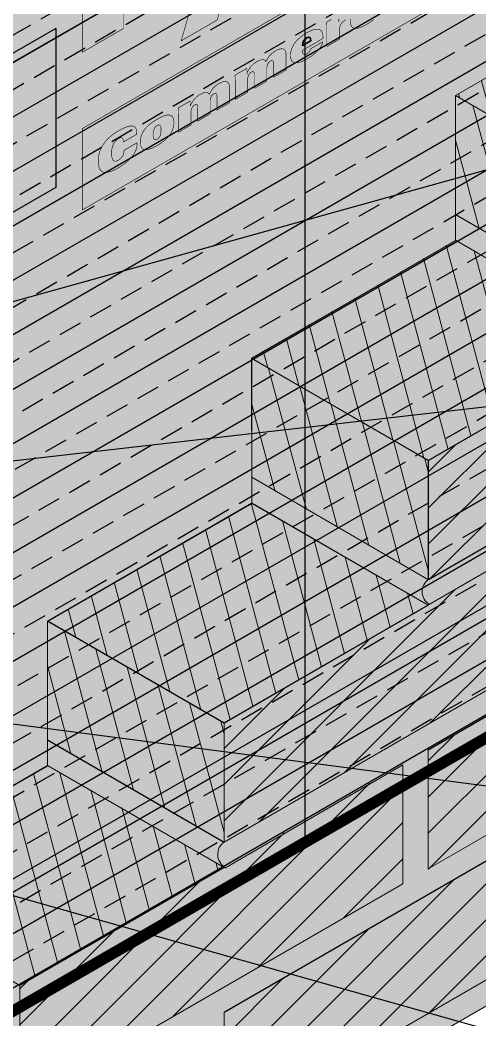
# Model space of a CAD drawing. Extents: x -71.6 to -20.6, y 313.3 to 379.3.
# Drawn here: x -50.55 to -46.89, y 353.57 to 361.53 of the extents above; entities that cross this region are included whole.
import ezdxf

# ---------------------------------------------------------------- set-up
doc = ezdxf.new("R2010")
doc.units = 0
doc.header["$LTSCALE"] = 1.5
doc.header["$MEASUREMENT"] = 0
doc.linetypes.add('DASHED', pattern=[0.75, 0.5, -0.25])
doc.layers.add('brick', color=250, linetype='CONTINUOUS', lineweight=5)
doc.layers.add('Metal Stud', color=250, linetype='CONTINUOUS', lineweight=18)
for name, color, linetype in [('DUPONTLOGO', 250, 'CONTINUOUS'), ('FASTENING', 250, 'CONTINUOUS'), ('STRUCTURE', 250, 'CONTINUOUS'), ('TEXT', 7, 'CONTINUOUS'), ('tyvek tape', 130, 'CONTINUOUS')]:
    doc.layers.add(name, color=color, linetype=linetype)
for name, color, linetype, true_color in [('EXTERIOR INSULATION', 7, 'CONTINUOUS', 0xcdd69f), ('grout', 7, 'CONTINUOUS', 0xdedede), ('Tyvek CommercialWrap', 7, 'DASHED', 0x00538e)]:
    doc.layers.add(name, color=color, linetype=linetype, true_color=true_color)
doc.styles.add('DETAILS', font='sanss___.ttf', dxfattribs={"height": 1})
doc.dimstyles.new('TYVEKDETAILS', dxfattribs={"dimscale": 6, "dimtxt": 1.5, "dimasz": 0.1, "dimexe": 0.75, "dimexo": 0.75, "dimgap": 0.75, "dimtad": 0, "dimtih": 1, "dimtoh": 1, "dimdec": 4, "dimzin": 0, "dimdsep": 46, "dimlunit": 4, "dimtxsty": 'DETAILS', "dimcen": 0.0625, "dimadec": 0, "dimazin": 0, "dimtfac": 1, "dimtdec": 4, "dimtofl": 0, "dimtmove": 0, "dimatfit": 3, "dimfxl": 1, "dimfrac": 2, "dimtolj": 1, "dimtzin": 0, "dimarcsym": 0})
pattern_1 = [(45, (-10.05216, 16.68313), (-0.1435869, 0.1435869), [])]

# ---------------------------------------------------------------- blocks, each defined once
blk = doc.blocks.new('SS-DGG 3')
at = {"layer": 'STRUCTURE', "linetype": 'Continuous'}
h = blk.add_hatch(dxfattribs=at)
h.set_pattern_fill('AR-SAND', color=256, scale=0.25, style=0)
h.set_pattern_definition([(37.5, (79.94024, -57.05706), (-0.0157483, 0.481706), [0, -0.38, 0, -0.425, 0, -0.40625]), (7.5, (79.94024, -57.05706), (0.442444, 0.7055365), [0, -0.205, 0, -0.3425, 0, -0.13125]), (327.5, (79.63274, -57.05706), (0.7785355, 0.0014148), [0, -0.125, 0, -0.45, 0, -0.5875]), (317.5, (79.63274, -57.05706), (0.7515317, 0.219419), [0, -0.0625, 0, -0.295, 0, -0.3375])])
h.paths.add_polyline_path([(-9.3615, -9.008, -0.020731), (-9.1156, -7.5412, -0.04506), (-8.7858, -6.4658, -0.06032), (-8.3164, -5.6231, -0.022567), (-7.1126, -4.1064), (-7.3832, -3.9502, 0.022567), (-8.5871, -5.4669, 0.06032), (-9.0564, -6.3096, 0.04506), (-9.3863, -7.3849, 0.020731), (-9.6322, -8.8518, -0.044799), (-9.8297, -9.76, -0.020914), (-10.0261, -10.3056, -0.055655), (-10.3551, -10.9098, -0.016125), (-10.9688, -11.7307, -0.033704), (-11.4763, -12.2846), (-12.5013, -13.2624), (-12.9923, -13.5303), (-12.7217, -13.6865), (-12.2307, -13.4186), (-11.2056, -12.4409, 0.033704), (-10.6982, -11.8869, 0.016125), (-10.0844, -11.066, 0.055655), (-9.7555, -10.4618, 0.020914), (-9.5591, -9.9162, 0.044799)])
h.paths.add_polyline_path([(0, 0), (-0.2852, 0.156), (-7.3832, -3.9502), (-7.1126, -4.1064)])
at = {"layer": 'STRUCTURE', "true_color": 0xffff42}
blk.add_hatch(color=51, dxfattribs=at).paths.add_polyline_path([(0, 0), (-7.1126, -4.1064, 0.022567), (-8.3164, -5.6231, 0.06032), (-8.7858, -6.4658, 0.04506), (-9.1156, -7.5412, 0.020731), (-9.3615, -9.008, -0.044799), (-9.5591, -9.9162, -0.020914), (-9.7555, -10.4618, -0.055655), (-10.0844, -11.066, -0.016125), (-10.6982, -11.8869, -0.033704), (-11.2056, -12.4409), (-12.2307, -13.4186), (-12.7217, -13.6865), (-12.7217, -23.6818), (0, -16.337)])
at = {"layer": 'STRUCTURE'}
blk.add_lwpolyline([(-12.7217, -23.6818), (0, -16.337)], dxfattribs=at)
blk = doc.blocks.new('brick 1')
at = {"layer": 'brick'}
blk.add_hatch(color=15, dxfattribs=at).paths.add_polyline_path([(-9.5294, -3.842), (-9.5268, -1.5744), (-7.9023, -0.6395), (-7.9023, 0.5112), (-6.2778, 1.448), (-6.2804, 2.6043), (-4.6559, 3.5392), (-4.6559, 4.6929), (-3.0288, 5.6323), (-3.0314, 6.7845), (-1.4069, 7.7224), (0, 6.9101), (0, 0), (-8.092, -4.6719)])
h = blk.add_hatch(dxfattribs=at)
h.set_pattern_fill('ANSI31', color=256, scale=1.6245, angle=60, style=0)
h.set_pattern_definition([(105, (-10.09523, 16.65819), (-0.1961433, -0.0525564), [])])
h.paths.add_polyline_path([(-1.6257, 4.8178), (-3.0326, 5.63), (-4.6571, 4.6921), (-3.2502, 3.8799)])
h = blk.add_hatch(dxfattribs=at)
h.set_pattern_fill('ANSI31', color=256, scale=1.6245, angle=60, style=0)
h.set_pattern_definition([(105, (-169.77133, -1.41522), (-0.19614331, -0.05255644), [])])
h.paths.add_polyline_path([(-3.249, 3.8806), (-4.6559, 4.6929), (-4.6559, 3.7453), (-3.249, 2.933)])
h = blk.add_hatch(dxfattribs=at)
h.set_pattern_fill('ANSI31', color=256, scale=1.6245, angle=60, style=0)
h.set_pattern_definition([(105, (-10.09606, 16.66079), (-0.1961433, -0.0525564), [])])
h.paths.add_polyline_path([(-3.251, 2.7318), (-4.6579, 3.544), (-6.2824, 2.6061), (-4.8755, 1.7939)])
h = blk.add_hatch(dxfattribs=at)
h.set_pattern_fill('ANSI31', color=256, scale=1.6245, style=0)
h.set_pattern_definition(pattern_1)
h.paths.add_polyline_path([(-1.8276, 2.603), (-1.8276, 3.5506), (-4.8735, 1.792), (-4.8735, 0.8444)])
h = blk.add_hatch(dxfattribs=at)
h.set_pattern_fill('ANSI31', color=256, scale=1.6245, angle=60, style=0)
h.set_pattern_definition([(105, (-171.39583, -3.50681), (-0.19614331, -0.05255644), [])])
h.paths.add_polyline_path([(-4.8735, 1.789), (-6.2804, 2.6013), (-6.2804, 1.6537), (-4.8735, 0.8414)])
h = blk.add_hatch(dxfattribs=at)
h.set_pattern_fill('ANSI31', color=256, scale=1.6245, angle=60, style=0)
h.set_pattern_definition([(105, (-10.09502, 16.66131), (-0.1961433, -0.0525564), [])])
h.paths.add_polyline_path([(-4.8745, 0.6407), (-6.2814, 1.4529), (-7.9059, 0.515), (-6.499, -0.2972)])
h = blk.add_hatch(dxfattribs=at)
h.set_pattern_fill('ANSI31', color=256, scale=1.6245, style=0)
h.set_pattern_definition(pattern_1)
h.paths.add_polyline_path([(-3.4521, 0.5144), (-3.4521, 1.462), (-6.498, -0.2966), (-6.498, -1.2442)])
h = blk.add_hatch(dxfattribs=at)
h.set_pattern_fill('ANSI31', color=256, scale=1.6245, style=0)
h.set_pattern_definition(pattern_1)
h.paths.add_polyline_path([(-1.8276, 0.2986), (-1.8276, 1.2462), (-4.8735, -0.5123), (-4.8735, -1.46)])
h = blk.add_hatch(dxfattribs=at)
h.set_pattern_fill('ANSI31', color=256, scale=1.6245, angle=60, style=0)
h.set_pattern_definition([(105, (-173.02033, -5.5954), (-0.19614331, -0.05255644), [])])
h.paths.add_polyline_path([(-6.498, -0.2996), (-7.9049, 0.5127), (-7.9049, -0.4349), (-6.498, -1.2472)])
h = blk.add_hatch(dxfattribs=at)
h.set_pattern_fill('ANSI31', color=256, scale=1.6245, angle=60, style=0)
h.set_pattern_definition([(105, (-10.0929, 16.66321), (-0.1961433, -0.0525564), [])])
h.paths.add_polyline_path([(-6.4943, -1.4445), (-7.9011, -0.6322), (-9.5256, -1.5702), (-8.1188, -2.3824)])
h = blk.add_hatch(dxfattribs=at)
h.set_pattern_fill('ANSI31', color=256, scale=1.6245, style=0)
h.set_pattern_definition(pattern_1)
h.paths.add_polyline_path([(-5.0766, -1.5742), (-5.0766, -0.6266), (-8.1225, -2.3851), (-8.1225, -3.3328)])
h = blk.add_hatch(dxfattribs=at)
h.set_pattern_fill('ANSI31', color=256, scale=1.6245, style=0)
h.set_pattern_definition(pattern_1)
h.paths.add_polyline_path([(-3.4521, -1.79), (-3.4521, -0.8424), (-6.498, -2.6009), (-6.498, -3.5486)])
at = {"layer": 'grout'}
for points in [[(-4.6559, 3.7453), (-4.6559, 3.5422), (-4.6533, 3.5407), (-3.2608, 2.7397, -0.469711), (-3.249, 2.933)], [(-3.4521, 0.5144), (-3.249, 0.6316), (-3.249, 1.5793), (-1.726, 2.4585), (-1.8276, 2.603), (-4.8735, 0.8444, 0.507429), (-4.8735, 0.6413), (-3.4521, 1.462)], [(-6.2778, 1.6574), (-6.2778, 1.4521), (-4.8735, 0.6413, -0.507429), (-4.8735, 0.8444), (-4.8735, 0.8444)], [(-6.498, -1.2442, 0.55279), (-6.4897, -1.4454), (-5.0766, -0.6296), (-5.0766, -1.5772), (-4.8735, -1.46), (-4.8735, -0.5123), (-1.8276, 1.2462), (-1.8276, 0.2986), (-1.6245, 0.4158), (-1.6245, 1.3635), (-1.6336, 1.5643), (-3.249, 0.6316), (-3.4521, 0.5144)]]:
    blk.add_hatch(color=256, dxfattribs=at).paths.add_polyline_path(points)
h = blk.add_hatch(color=256, dxfattribs=at)
h.paths.add_polyline_path([(-4.8735, -1.46), (-5.0766, -1.5772), (-6.5069, -2.403), (-6.498, -2.6009), (-3.4521, -0.8424), (-3.4521, -1.79), (-6.498, -3.5486), (-6.498, -3.7516), (0, 0), (0, 0.2031), (0, 1.1507), (-0.0091, 1.3485), (-1.6245, 0.4158), (-1.8276, 0.2986)])
h.paths.add_polyline_path([(-0.2031, 1.0334), (-0.2031, 0.0858), (-3.249, -1.6727), (-3.249, -0.7251)], flags=16)
h = blk.add_hatch(color=256, dxfattribs=at)
h.paths.add_polyline_path([(-7.9023, -0.4342), (-7.9023, -0.6365), (-6.498, -1.4472), (-6.4923, -1.4439, -0.536838), (-6.5003, -1.2458)])
h.paths.add_polyline_path([(-6.7011, -2.7182), (-6.7011, -3.6658), (-8.092, -4.4688, 0.507429), (-8.092, -4.6719), (-6.498, -3.7516), (-6.498, -3.5486), (-6.498, -2.6009), (-6.5069, -2.403), (-8.1225, -3.3358), (-8.1225, -3.3343), (-9.5294, -2.5198), (-9.5294, -2.7266), (-8.1225, -3.5388)])
at = {"layer": 'brick'}
blk.add_lwpolyline([(-9.5294, -3.842), (-9.5268, -1.5744), (-7.9023, -0.6395), (-7.9023, 0.5112), (-6.2778, 1.448), (-6.2804, 2.6043), (-4.6559, 3.5392), (-4.6559, 4.6929), (-3.0288, 5.6323), (-3.0314, 6.7845), (-1.4069, 7.7224), (0, 6.9101), (0, 0), (-8.092, -4.6719)], close=True, dxfattribs=at)
for points in [[(-3.0314, 5.6308), (-1.6219, 4.82), (-3.249, 3.8806), (-4.6559, 4.6929), (-3.0314, 5.6308)], [(-3.249, 3.8806), (-4.6559, 4.6929)], [(-4.6559, 4.6929), (-4.6559, 3.7475), (-3.249, 2.933)], [(-4.6559, 4.6929), (-4.6559, 3.5392)], [(-3.249, 2.933), (-4.6559, 3.7453)], [(-4.6533, 3.5407), (-3.2464, 2.7314), (-4.8709, 1.7905), (-6.2778, 2.6028), (-4.6533, 3.5407)], [(-4.8735, 1.792), (-1.8276, 3.5506)], [(-1.825, 3.5491), (-1.825, 2.6015), (-4.8709, 0.8429), (-4.8709, 1.7905), (-1.825, 3.5491)], [(-3.249, 2.7299), (-4.6559, 3.5422)], [(-4.8735, 1.792), (-6.2804, 2.6043)], [(-6.2778, 2.6028), (-6.2778, 1.6574), (-4.8709, 0.8429)], [(-4.8735, 0.8444), (-1.8276, 2.603)], [(-4.8735, 1.792), (-4.8735, 0.8444)], [(-6.2804, 1.4506), (-4.8735, 0.6413), (-6.498, -0.2996), (-7.9049, 0.5127), (-6.2804, 1.4506)], [(-3.4521, 1.462), (-3.4521, 0.5144), (-6.498, -1.2442), (-6.498, -0.2966), (-3.4521, 1.462)], [(-4.8735, 0.6413), (-6.2804, 1.4536)], [(-1.8276, 1.2492), (-1.8276, 0.3016), (-4.8735, -1.457), (-4.8735, -0.5093), (-1.8276, 1.2492)], [(-4.8735, -0.5123), (-1.8276, 1.2462)], [(-6.498, -0.2966), (-7.9049, 0.5157)], [(-7.9049, 0.5127), (-7.9049, -0.4327), (-6.498, -1.2472)], [(-6.498, -1.2442), (-3.4521, 0.5144)], [(-4.8735, -0.5123), (-3.4521, 0.3113)], [(-8.092, -4.6719), (0, 0)], [(-6.498, -0.2966), (-6.498, -1.2442)], [(-6.498, -0.2966), (-6.498, -1.2442)], [(-6.498, -1.2442), (-7.9049, -0.4319)], [(-4.8735, -0.5093), (-4.8735, -1.46)], [(-7.9049, -0.635), (-9.5268, -1.5744), (-8.1225, -2.3851), (-6.498, -1.4472), (-7.9049, -0.635)], [(-6.498, -1.4472), (-7.9049, -0.635)], [(-6.4924, -1.4505), (-5.0766, -0.63)], [(-5.0766, -0.63), (-5.0766, -1.5772)], [(-3.4521, -0.8394), (-3.4521, -1.787), (-6.498, -3.5456), (-6.498, -2.5979), (-3.4521, -0.8394)], [(-6.498, -2.6009), (-3.4521, -0.8424)], [(-6.498, -2.6009), (-3.4521, -0.8424)], [(-8.1225, -3.3358), (-5.0766, -1.5772)], [(-8.1225, -2.3851), (-8.1225, -3.3358), (-9.5278, -2.5201)], [(-6.498, -2.6009), (-6.498, -3.5486)]]:
    blk.add_lwpolyline(points, dxfattribs=at)
for points in [[(-4.8709, 0.8459, 0.544614), (-4.8652, 0.6462)], [(-6.498, -1.2442, 0.544614), (-6.4923, -1.4439)]]:
    blk.add_lwpolyline(points, format="xyb", dxfattribs=at)
blk = doc.blocks.new('CW logo')
at = {"layer": 'DUPONTLOGO', "lineweight": 35, "true_color": 0x00538e}
h = blk.add_hatch(color=154, dxfattribs=at)
h.paths.add_polyline_path([(0, 2.3551), (-0.3621, 2.1461), (-0.3621, 2.4109), (0.6981, 3.023), (0.6981, 2.7582), (0.3277, 2.5443), (0.3277, 1.443), (0, 1.2538)])
h.paths.add_polyline_path([(1.5206, 3.0816), (1.0732, 1.5101), (0.7864, 1.3445), (0.9027, 1.7466), (0.5586, 2.5262), (0.8913, 2.7183), (1.0535, 2.1515), (1.0568, 2.1534), (1.2338, 2.916)])
h.paths.add_polyline_path([(1.8645, 2.3303), (1.5515, 3.0995), (1.8826, 3.2906), (2.0448, 2.7182), (2.0481, 2.7201), (2.2218, 3.4864), (2.5118, 3.6539), (2.2004, 2.5242)])
h.paths.add_polyline_path([(2.8011, 3.2741), (2.8012, 3.2529), (2.8019, 3.2325), (2.8033, 3.2131), (2.8055, 3.1948), (2.8086, 3.1778), (2.8127, 3.1622), (2.8177, 3.1481), (2.8239, 3.1358), (2.8312, 3.1253), (2.8397, 3.1167), (2.8495, 3.1104), (2.8606, 3.1062), (2.8732, 3.1046), (2.8873, 3.1054), (2.903, 3.109), (2.9202, 3.1155), (2.9392, 3.1249), (2.9553, 3.1344), (2.9695, 3.1439), (2.9831, 3.1539), (2.996, 3.1644), (3.0082, 3.1755), (3.0197, 3.1871), (3.0304, 3.1991), (3.0404, 3.2117), (3.0497, 3.2247), (3.0581, 3.2382), (3.0658, 3.2522), (3.0728, 3.2665), (3.0789, 3.2813), (3.0842, 3.2965), (3.0887, 3.312), (3.0923, 3.328), (3.0951, 3.3443), (3.097, 3.3522), (3.1027, 3.3555), (3.1133, 3.3616), (3.1279, 3.37), (3.1459, 3.3804), (3.1668, 3.3925), (3.1896, 3.4057), (3.2139, 3.4197), (3.2389, 3.4341), (3.2639, 3.4485), (3.2883, 3.4626), (3.3114, 3.4759), (3.3324, 3.4881), (3.3508, 3.4987), (3.3659, 3.5074), (3.3769, 3.5138), (3.3832, 3.5174), (3.3839, 3.5107), (3.3812, 3.4883), (3.3775, 3.466), (3.3727, 3.4438), (3.3669, 3.4217), (3.3602, 3.3998), (3.3527, 3.378), (3.3443, 3.3565), (3.3351, 3.3353), (3.3253, 3.3144), (3.3148, 3.2937), (3.3037, 3.2735), (3.292, 3.2537), (3.2798, 3.2342), (3.2672, 3.2153), (3.2542, 3.1968), (3.2409, 3.1789), (3.2274, 3.1616), (3.2146, 3.1454), (3.2015, 3.1296), (3.1879, 3.1142), (3.174, 3.0992), (3.1598, 3.0846), (3.1453, 3.0704), (3.1305, 3.0567), (3.1154, 3.0433), (3.1001, 3.0303), (3.0845, 3.0177), (3.0687, 3.0055), (3.0527, 2.9937), (3.0365, 2.9823), (3.0201, 2.9712), (3.0036, 2.9605), (2.9869, 2.9502), (2.9702, 2.9403), (2.9189, 2.912), (2.867, 2.8866), (2.819, 2.8669), (2.7747, 2.8529), (2.7342, 2.8444), (2.6973, 2.8417), (2.6639, 2.8446), (2.634, 2.8532), (2.6075, 2.8674), (2.5843, 2.8874), (2.5643, 2.9131), (2.5475, 2.9444), (2.5338, 2.9816), (2.523, 3.0244), (2.5152, 3.073), (2.5102, 3.1274), (2.5079, 3.1875), (2.5087, 3.2437), (2.5131, 3.2956), (2.5213, 3.3468), (2.5329, 3.3974), (2.5479, 3.447), (2.5661, 3.4956), (2.5872, 3.5431), (2.6111, 3.5892), (2.6378, 3.6338), (2.6669, 3.6769), (2.6983, 3.7182), (2.7319, 3.7576), (2.7675, 3.7949), (2.8049, 3.8301), (2.844, 3.863), (2.8846, 3.8934), (2.9265, 3.9212), (2.9757, 3.9497), (3.0296, 3.9767), (3.0792, 3.9968), (3.1245, 4.0102), (3.1656, 4.0171), (3.2028, 4.0177), (3.2362, 4.0122), (3.2659, 4.0008), (3.292, 3.9836), (3.3147, 3.9608), (3.3342, 3.9327), (3.3505, 3.8994), (3.3639, 3.861), (3.3744, 3.8179), (3.3822, 3.7701), (3.3875, 3.7179), (3.3904, 3.6614), (3.3907, 3.6145), (3.3825, 3.6098), (3.3641, 3.5992), (3.3368, 3.5834), (3.3021, 3.5633), (3.2612, 3.5398), (3.2157, 3.5135), (3.1668, 3.4853), (3.1161, 3.4559), (3.0647, 3.4263), (3.0143, 3.3972), (2.966, 3.3693), (2.9214, 3.3436), (2.8818, 3.3207), (2.8486, 3.3015), (2.8232, 3.2868), (2.8069, 3.2774)])
h.paths.add_polyline_path([(3.4854, 3.2661), (3.4854, 4.6323), (3.7967, 4.812), (3.7967, 3.4459)])
h.paths.add_polyline_path([(3.7967, 3.9757), (4.0803, 4.5594), (4.4195, 4.7553), (4.1409, 4.1952), (4.4604, 3.8291), (4.0917, 3.6161)])
h.paths.add_polyline_path([(3.0072, 3.5861), (3.031, 3.5998), (3.0523, 3.6121), (3.0702, 3.6225), (3.0841, 3.6305), (3.0961, 3.6374), (3.096, 3.6468), (3.0955, 3.6559), (3.0948, 3.6649), (3.0937, 3.6736), (3.0924, 3.6821), (3.0908, 3.6904), (3.0889, 3.6984), (3.0868, 3.7061), (3.0843, 3.7135), (3.0816, 3.7207), (3.0786, 3.7275), (3.0753, 3.734), (3.0718, 3.7402), (3.0679, 3.746), (3.0639, 3.7514), (3.0595, 3.7564), (3.0549, 3.761), (3.0501, 3.7651), (3.0449, 3.7686), (3.0396, 3.7716), (3.0339, 3.7741), (3.028, 3.7759), (3.0218, 3.7772), (3.0154, 3.7778), (3.0087, 3.7779), (3.0018, 3.7772), (2.9946, 3.7759), (2.9871, 3.7739), (2.9794, 3.7711), (2.9714, 3.7677), (2.9631, 3.7635), (2.9546, 3.7585), (2.9405, 3.7493), (2.9224, 3.736), (2.9059, 3.7218), (2.8911, 3.707), (2.8779, 3.6914), (2.8661, 3.6752), (2.8557, 3.6584), (2.8466, 3.6411), (2.8386, 3.6232), (2.8318, 3.6048), (2.826, 3.586), (2.8211, 3.5668), (2.817, 3.5472), (2.8137, 3.5272), (2.811, 3.5069), (2.8089, 3.4864), (2.8079, 3.471), (2.8125, 3.4737), (2.8227, 3.4796), (2.8377, 3.4882), (2.8565, 3.4991), (2.8785, 3.5118), (2.9029, 3.5258), (2.9287, 3.5408), (2.9552, 3.5561), (2.9817, 3.5713)], flags=16)
at = {"layer": 'DUPONTLOGO', "color": 154, "lineweight": 35, "true_color": 0x00538e, "const_width": 0.00471}
for points in [[(4.4855, 2.5897), (4.4855, 3.2366), (0, 0.647), (0, 0), (4.4855, 2.5897)], [(0, 2.3551), (-0.3621, 2.1461), (-0.3621, 2.4109), (0.6981, 3.023), (0.6981, 2.7582), (0.3277, 2.5443), (0.3277, 1.443), (0, 1.2538), (0, 2.3551)], [(1.5206, 3.0816), (1.0732, 1.5101), (0.7864, 1.3445), (0.9027, 1.7466), (0.5586, 2.5262), (0.8913, 2.7183), (1.0535, 2.1515), (1.0568, 2.1534), (1.2338, 2.916), (1.5206, 3.0816)], [(2.3188, 1.5144), (2.3135, 1.5101), (2.3082, 1.5059), (2.3027, 1.5017), (2.2971, 1.4976), (2.2914, 1.4936), (2.2856, 1.4896), (2.2796, 1.4857), (2.2736, 1.4819), (2.2675, 1.4781), (2.2613, 1.4744), (2.2511, 1.4686), (2.2391, 1.4625), (2.2276, 1.4571), (2.2165, 1.4526), (2.2058, 1.4491), (2.1957, 1.4465), (2.1861, 1.4449), (2.1771, 1.4444), (2.1688, 1.4449), (2.1612, 1.4467), (2.1544, 1.4496), (2.1483, 1.4537), (2.1431, 1.4592), (2.1388, 1.466), (2.1354, 1.4741), (2.133, 1.4837), (2.1316, 1.4948), (2.1314, 1.5072), (2.1321, 1.5196)], [(2.0397, 1.5165), (2.0399, 1.5126), (2.04, 1.509), (2.0402, 1.5058), (2.0403, 1.5031), (2.0404, 1.501), (2.0405, 1.4996), (2.0405, 1.499), (2.0405, 1.499), (2.0406, 1.499), (2.0406, 1.4991), (2.0406, 1.4991), (2.0407, 1.4991), (2.0407, 1.4991), (2.0408, 1.4992), (2.0408, 1.4992), (2.0409, 1.4992), (2.0409, 1.4993), (2.041, 1.4993), (2.0411, 1.4993), (2.0411, 1.4994), (2.0411, 1.4994), (2.0412, 1.4994), (2.0412, 1.4994), (2.0412, 1.4994), (2.0425, 1.5045), (2.045, 1.5133)], [(2.0965, 1.5131), (2.0897, 1.5087), (2.0835, 1.5043), (2.0778, 1.4998), (2.0726, 1.4951), (2.0679, 1.4904), (2.0638, 1.4855), (2.06, 1.4805), (2.0568, 1.4754), (2.0539, 1.4702), (2.0515, 1.4649), (2.0494, 1.4595), (2.0477, 1.454), (2.0464, 1.4483), (2.0454, 1.4425), (2.0447, 1.4366), (2.0443, 1.4306), (2.0442, 1.425), (2.0442, 1.4242), (2.0442, 1.4222), (2.0442, 1.4193), (2.0442, 1.4154), (2.0442, 1.4108), (2.0442, 1.4056), (2.0442, 1.4001), (2.0442, 1.3943), (2.0442, 1.3884), (2.0442, 1.3825), (2.0442, 1.3769), (2.0442, 1.3717), (2.0442, 1.367), (2.0442, 1.363), (2.0442, 1.3598), (2.0442, 1.3576), (2.0442, 1.3566), (2.0437, 1.3563), (2.0415, 1.355), (2.0377, 1.3528), (2.0326, 1.3499), (2.0263, 1.3462), (2.0192, 1.3421), (2.0114, 1.3376), (2.0031, 1.3328), (1.9946, 1.3279), (1.9862, 1.3231), (1.978, 1.3183), (1.9702, 1.3138), (1.9631, 1.3097), (1.957, 1.3062), (1.9519, 1.3033), (1.9483, 1.3012), (1.9462, 1.3), (1.9458, 1.2999), (1.9458, 1.3019), (1.9458, 1.3059), (1.9458, 1.3117), (1.9458, 1.3189), (1.9458, 1.3274), (1.9458, 1.3368), (1.9458, 1.3468), (1.9458, 1.3573), (1.9458, 1.3678), (1.9458, 1.3781), (1.9458, 1.3879), (1.9458, 1.397), (1.9458, 1.4051), (1.9458, 1.4118), (1.9458, 1.417), (1.9458, 1.4203), (1.9458, 1.4215), (1.9458, 1.4265), (1.9458, 1.4315), (1.9458, 1.4364), (1.9458, 1.4413), (1.9458, 1.446), (1.9457, 1.4505), (1.9457, 1.455), (1.9456, 1.4594), (1.9455, 1.4636), (1.9454, 1.4676), (1.9453, 1.4716), (1.9451, 1.4753), (1.945, 1.4789), (1.9448, 1.4824), (1.9445, 1.4856), (1.9442, 1.4887), (1.9439, 1.4916), (1.9442, 1.4929), (1.9462, 1.494), (1.9497, 1.496), (1.9545, 1.4988), (1.9604, 1.5022), (1.9672, 1.5061), (1.9746, 1.5104), (1.9825, 1.515)]]:
    blk.add_lwpolyline(points, dxfattribs=at)
for points in [[(1.7527, 1.2697), (1.7528, 1.2642), (1.7532, 1.2592), (1.7537, 1.2547), (1.7545, 1.2507), (1.7556, 1.2472), (1.7568, 1.2441), (1.7583, 1.2415), (1.76, 1.2394), (1.762, 1.2377), (1.7641, 1.2366), (1.7665, 1.2358), (1.7692, 1.2355), (1.772, 1.2357), (1.7751, 1.2363), (1.7784, 1.2374), (1.7819, 1.2389), (1.7857, 1.2408), (1.789, 1.2428), (1.7921, 1.2448), (1.7949, 1.2469), (1.7975, 1.249), (1.7999, 1.2512), (1.8021, 1.2534), (1.8041, 1.2557), (1.806, 1.258), (1.8077, 1.2603), (1.8092, 1.2627), (1.8105, 1.2651), (1.8117, 1.2675), (1.8128, 1.2699), (1.8137, 1.2724), (1.8145, 1.2749), (1.8152, 1.2773), (1.8158, 1.2798), (1.8163, 1.281), (1.8182, 1.2822), (1.8217, 1.2842), (1.8266, 1.287), (1.8327, 1.2905), (1.8396, 1.2945), (1.8473, 1.2989), (1.8554, 1.3036), (1.8637, 1.3084), (1.8721, 1.3133), (1.8802, 1.318), (1.8879, 1.3224), (1.895, 1.3265), (1.9011, 1.33), (1.9062, 1.3329), (1.9098, 1.3351), (1.9119, 1.3363), (1.9122, 1.3345), (1.9111, 1.3283), (1.9094, 1.3217), (1.9069, 1.3149), (1.9038, 1.3078), (1.8999, 1.3004), (1.8952, 1.2928), (1.8898, 1.285), (1.8835, 1.2771), (1.8764, 1.2689), (1.8685, 1.2606), (1.8596, 1.2522), (1.8499, 1.2437), (1.8392, 1.2351), (1.8275, 1.2265), (1.8149, 1.2178), (1.8012, 1.2091), (1.7867, 1.2004), (1.7733, 1.1931), (1.7605, 1.1867), (1.7482, 1.1812), (1.7366, 1.1768), (1.7256, 1.1734), (1.7153, 1.1711), (1.7057, 1.1699), (1.6969, 1.1699), (1.6888, 1.171), (1.6816, 1.1734), (1.6752, 1.177), (1.6697, 1.1819), (1.6651, 1.1881), (1.6614, 1.1957), (1.6587, 1.2047), (1.657, 1.2151), (1.6564, 1.227), (1.6568, 1.2399), (1.6583, 1.2527), (1.6608, 1.2651), (1.6644, 1.2773), (1.6688, 1.2892), (1.6742, 1.3007), (1.6804, 1.312), (1.6875, 1.3229), (1.6953, 1.3335), (1.7039, 1.3437), (1.7132, 1.3537), (1.7231, 1.3633), (1.7337, 1.3725), (1.7448, 1.3814), (1.7565, 1.3899), (1.7686, 1.3981), (1.7812, 1.4059), (1.793, 1.4126), (1.8041, 1.4184), (1.8152, 1.4237), (1.826, 1.4282), (1.8366, 1.432), (1.8468, 1.4348), (1.8566, 1.4367), (1.866, 1.4375), (1.8747, 1.4371), (1.8828, 1.4355), (1.8901, 1.4326), (1.8966, 1.4282), (1.9023, 1.4224), (1.907, 1.4149), (1.9106, 1.4057), (1.9132, 1.3947), (1.9145, 1.3818), (1.9147, 1.3738), (1.9147, 1.3736), (1.9147, 1.3733), (1.9147, 1.3727), (1.9147, 1.3721), (1.9147, 1.3713), (1.9147, 1.3705), (1.9147, 1.3696), (1.9147, 1.3687), (1.9147, 1.3678), (1.9147, 1.3669), (1.9147, 1.366), (1.9147, 1.3652), (1.9147, 1.3645), (1.9147, 1.364), (1.9147, 1.3636), (1.9147, 1.3633), (1.9146, 1.3632), (1.9123, 1.3619), (1.9073, 1.359), (1.8998, 1.3546), (1.8902, 1.3491), (1.879, 1.3427), (1.8665, 1.3354), (1.8531, 1.3277), (1.8392, 1.3196), (1.8251, 1.3115), (1.8112, 1.3035), (1.798, 1.2958), (1.7857, 1.2888), (1.7748, 1.2825), (1.7657, 1.2772), (1.7587, 1.2732), (1.7543, 1.2706)], [(1.2169, 0.9982), (1.2169, 1.0035), (1.2169, 1.0087), (1.2169, 1.0137), (1.2168, 1.0187), (1.2167, 1.0235), (1.2166, 1.0282), (1.2165, 1.0328), (1.2164, 1.0373), (1.2163, 1.0416), (1.2161, 1.0457), (1.216, 1.0497), (1.2159, 1.0535), (1.2157, 1.0572), (1.2155, 1.0607), (1.2154, 1.064), (1.2152, 1.0671), (1.215, 1.0699), (1.215, 1.0718), (1.2164, 1.0726), (1.2194, 1.0743), (1.2236, 1.0768), (1.229, 1.0799), (1.2354, 1.0836), (1.2424, 1.0876), (1.2499, 1.092), (1.2578, 1.0965), (1.2657, 1.1011), (1.2736, 1.1056), (1.2811, 1.11), (1.2881, 1.1141), (1.2945, 1.1177), (1.2999, 1.1208), (1.3041, 1.1233), (1.3071, 1.125), (1.3085, 1.1258), (1.3086, 1.1257), (1.3086, 1.1249), (1.3087, 1.1235), (1.3088, 1.1217), (1.3088, 1.1193), (1.3089, 1.1167), (1.309, 1.1137), (1.3091, 1.1106), (1.3093, 1.1074), (1.3094, 1.1042), (1.3095, 1.1011), (1.3096, 1.0981), (1.3097, 1.0953), (1.3098, 1.0929), (1.3099, 1.0908), (1.3099, 1.0893), (1.3099, 1.0883), (1.31, 1.0879), (1.31, 1.0879), (1.31, 1.0879), (1.31, 1.088), (1.31, 1.088), (1.3101, 1.088), (1.3101, 1.088), (1.3102, 1.0881), (1.3102, 1.0881), (1.3103, 1.0881), (1.3104, 1.0882), (1.3104, 1.0882), (1.3105, 1.0882), (1.3105, 1.0883), (1.3106, 1.0883), (1.3106, 1.0883), (1.3106, 1.0883), (1.3106, 1.0883), (1.3115, 1.0903), (1.3141, 1.0962), (1.317, 1.102), (1.3201, 1.1078), (1.3233, 1.1136), (1.3268, 1.1193), (1.3305, 1.1249), (1.3344, 1.1304), (1.3385, 1.1358), (1.3429, 1.1411), (1.3474, 1.1462), (1.3522, 1.1513), (1.3573, 1.1561), (1.3626, 1.1608), (1.3681, 1.1654), (1.3739, 1.1697), (1.3799, 1.1738), (1.3861, 1.1778), (1.3918, 1.181), (1.3972, 1.1838), (1.4025, 1.1863), (1.4078, 1.1885), (1.413, 1.1903), (1.4181, 1.1919), (1.4231, 1.1931), (1.4279, 1.1939), (1.4326, 1.1943), (1.437, 1.1944), (1.4412, 1.194), (1.4451, 1.1932), (1.4487, 1.192), (1.4521, 1.1903), (1.455, 1.1881), (1.4576, 1.1854), (1.4598, 1.1823), (1.4616, 1.1786), (1.4641, 1.1845), (1.4668, 1.1902), (1.4697, 1.1959), (1.4728, 1.2014), (1.4761, 1.2069), (1.4796, 1.2122), (1.4833, 1.2174), (1.4872, 1.2225), (1.4914, 1.2275), (1.4958, 1.2324), (1.5005, 1.2372), (1.5054, 1.2419), (1.5107, 1.2464), (1.5162, 1.2508), (1.522, 1.2551), (1.528, 1.2593), (1.5344, 1.2633), (1.541, 1.2672), (1.5474, 1.2706), (1.5539, 1.2736), (1.5604, 1.2762), (1.5669, 1.2784), (1.5732, 1.28), (1.5794, 1.2812), (1.5855, 1.2817), (1.5912, 1.2815), (1.5966, 1.2807), (1.6016, 1.2791), (1.6062, 1.2767), (1.6103, 1.2735), (1.6138, 1.2694), (1.6167, 1.2643), (1.6189, 1.2582), (1.6204, 1.2511), (1.6211, 1.2428), (1.6212, 1.2393), (1.6212, 1.2367), (1.6212, 1.232), (1.6212, 1.2256), (1.6212, 1.2178), (1.6212, 1.2089), (1.6212, 1.1991), (1.6212, 1.1886), (1.6212, 1.1779), (1.6212, 1.1671), (1.6212, 1.1565), (1.6212, 1.1464), (1.6212, 1.1372), (1.6212, 1.129), (1.6212, 1.1221), (1.6212, 1.1168), (1.6212, 1.1135), (1.6212, 1.1123), (1.6203, 1.1118), (1.6177, 1.1103), (1.6136, 1.1079), (1.6083, 1.1049), (1.602, 1.1012), (1.5949, 1.0971), (1.5871, 1.0926), (1.5789, 1.0879), (1.5706, 1.0831), (1.5623, 1.0783), (1.5543, 1.0737), (1.5467, 1.0693), (1.5398, 1.0653), (1.5338, 1.0619), (1.5289, 1.059), (1.5253, 1.057), (1.5233, 1.0558), (1.5228, 1.0557), (1.5228, 1.0573), (1.5228, 1.0607), (1.5228, 1.0657), (1.5228, 1.0719), (1.5228, 1.0792), (1.5228, 1.0873), (1.5228, 1.096), (1.5228, 1.1051), (1.5228, 1.1143), (1.5228, 1.1233), (1.5228, 1.1321), (1.5228, 1.1402), (1.5228, 1.1475), (1.5228, 1.1537), (1.5228, 1.1587), (1.5228, 1.1621), (1.5228, 1.1637), (1.5228, 1.1659), (1.5226, 1.1688), (1.5223, 1.1716), (1.5219, 1.1742), (1.5213, 1.1766), (1.5205, 1.1789), (1.5196, 1.1809), (1.5185, 1.1827), (1.5172, 1.1842), (1.5157, 1.1854), (1.5141, 1.1864), (1.5123, 1.187), (1.5102, 1.1873), (1.508, 1.1873), (1.5056, 1.1869), (1.5029, 1.1861), (1.5001, 1.1849), (1.497, 1.1833), (1.4942, 1.1816), (1.4916, 1.1798), (1.489, 1.1777), (1.4866, 1.1756), (1.4842, 1.1732), (1.482, 1.1707), (1.4799, 1.168), (1.478, 1.1652), (1.4762, 1.1621), (1.4746, 1.1589), (1.4731, 1.1554), (1.4718, 1.1518), (1.4707, 1.1479), (1.4698, 1.1439), (1.4691, 1.1396), (1.4686, 1.1352), (1.4683, 1.1305), (1.4682, 1.1271), (1.4682, 1.1255), (1.4682, 1.1223), (1.4682, 1.1176), (1.4682, 1.1116), (1.4682, 1.1047), (1.4682, 1.0969), (1.4682, 1.0886), (1.4682, 1.08), (1.4682, 1.0712), (1.4682, 1.0626), (1.4682, 1.0543), (1.4682, 1.0466), (1.4682, 1.0396), (1.4682, 1.0337), (1.4682, 1.029), (1.4682, 1.0257), (1.4682, 1.0241), (1.4678, 1.0238), (1.4658, 1.0226), (1.4622, 1.0205), (1.4573, 1.0177), (1.4513, 1.0142), (1.4444, 1.0102), (1.4368, 1.0059), (1.4287, 1.0012), (1.4204, 0.9964), (1.4121, 0.9916), (1.404, 0.9869), (1.3962, 0.9824), (1.389, 0.9783), (1.3827, 0.9746), (1.3774, 0.9716), (1.3734, 0.9692), (1.3708, 0.9677), (1.3699, 0.9672), (1.3699, 0.9682), (1.3699, 0.9712), (1.3699, 0.9757), (1.3699, 0.9817), (1.3699, 0.9888), (1.3699, 0.9969), (1.3699, 1.0057), (1.3699, 1.0148), (1.3699, 1.0242), (1.3699, 1.0336), (1.3699, 1.0427), (1.3699, 1.0512), (1.3699, 1.059), (1.3699, 1.0658), (1.3699, 1.0713), (1.3699, 1.0753), (1.3699, 1.0776), (1.3699, 1.0792), (1.3697, 1.0822), (1.3694, 1.085), (1.3689, 1.0876), (1.3683, 1.0899), (1.3675, 1.092), (1.3665, 1.0939), (1.3653, 1.0954), (1.364, 1.0968), (1.3626, 1.0978), (1.361, 1.0986), (1.3592, 1.0991), (1.3573, 1.0993), (1.3553, 1.0992), (1.3531, 1.0988), (1.3507, 1.0982), (1.3483, 1.0972), (1.3456, 1.0959), (1.3429, 1.0943), (1.3403, 1.0924), (1.3377, 1.0904), (1.3352, 1.0881), (1.3328, 1.0856), (1.3305, 1.0828), (1.3283, 1.0799), (1.3262, 1.0768), (1.3243, 1.0734), (1.3225, 1.0699), (1.3209, 1.0662), (1.3195, 1.0622), (1.3183, 1.0581), (1.3172, 1.0538), (1.3164, 1.0494), (1.3158, 1.0447), (1.3154, 1.0399), (1.3153, 1.0349), (1.3153, 1.034), (1.3153, 1.0314), (1.3153, 1.0273), (1.3153, 1.022), (1.3153, 1.0156), (1.3153, 1.0084), (1.3153, 1.0005), (1.3153, 0.9923), (1.3153, 0.9839), (1.3153, 0.9755), (1.3153, 0.9674), (1.3153, 0.9598), (1.3153, 0.9528), (1.3153, 0.9467), (1.3153, 0.9418), (1.3153, 0.9381), (1.3153, 0.9361), (1.3152, 0.9356), (1.3137, 0.9347), (1.3106, 0.933), (1.3061, 0.9304), (1.3005, 0.9271), (1.2938, 0.9233), (1.2864, 0.919), (1.2785, 0.9145), (1.2703, 0.9097), (1.2619, 0.9049), (1.2537, 0.9002), (1.2458, 0.8956), (1.2384, 0.8913), (1.2318, 0.8875), (1.2261, 0.8842), (1.2216, 0.8817), (1.2185, 0.8799), (1.217, 0.879), (1.2169, 0.8794), (1.2169, 0.8819), (1.2169, 0.8863), (1.2169, 0.8922), (1.2169, 0.8995), (1.2169, 0.9079), (1.2169, 0.9171), (1.2169, 0.9268), (1.2169, 0.9369), (1.2169, 0.947), (1.2169, 0.9569), (1.2169, 0.9663), (1.2169, 0.975), (1.2169, 0.9827), (1.2169, 0.9891), (1.2169, 0.994), (1.2169, 0.9971)], [(0.7658, 0.7378), (0.7658, 0.743), (0.7658, 0.7482), (0.7657, 0.7533), (0.7657, 0.7582), (0.7656, 0.7631), (0.7655, 0.7678), (0.7654, 0.7724), (0.7653, 0.7768), (0.7651, 0.7811), (0.765, 0.7853), (0.7649, 0.7893), (0.7647, 0.7931), (0.7645, 0.7967), (0.7644, 0.8002), (0.7642, 0.8035), (0.764, 0.8066), (0.7639, 0.8095), (0.7638, 0.8114), (0.7653, 0.8122), (0.7682, 0.8139), (0.7725, 0.8164), (0.7779, 0.8195), (0.7842, 0.8231), (0.7912, 0.8272), (0.7988, 0.8315), (0.8066, 0.8361), (0.8146, 0.8407), (0.8224, 0.8452), (0.83, 0.8495), (0.837, 0.8536), (0.8433, 0.8572), (0.8487, 0.8604), (0.853, 0.8628), (0.8559, 0.8645), (0.8573, 0.8654), (0.8575, 0.8653), (0.8575, 0.8645), (0.8575, 0.8631), (0.8576, 0.8612), (0.8577, 0.8589), (0.8578, 0.8562), (0.8579, 0.8533), (0.858, 0.8502), (0.8581, 0.847), (0.8582, 0.8438), (0.8583, 0.8406), (0.8584, 0.8376), (0.8585, 0.8349), (0.8586, 0.8324), (0.8587, 0.8304), (0.8587, 0.8288), (0.8588, 0.8278), (0.8588, 0.8275), (0.8588, 0.8275), (0.8588, 0.8275), (0.8588, 0.8275), (0.8589, 0.8275), (0.8589, 0.8275), (0.859, 0.8276), (0.859, 0.8276), (0.8591, 0.8276), (0.8591, 0.8277), (0.8592, 0.8277), (0.8592, 0.8277), (0.8593, 0.8278), (0.8593, 0.8278), (0.8594, 0.8278), (0.8594, 0.8278), (0.8594, 0.8278), (0.8594, 0.8279), (0.8603, 0.8298), (0.863, 0.8357), (0.8658, 0.8416), (0.8689, 0.8474), (0.8722, 0.8531), (0.8756, 0.8588), (0.8793, 0.8644), (0.8832, 0.8699), (0.8874, 0.8753), (0.8917, 0.8806), (0.8963, 0.8858), (0.9011, 0.8908), (0.9061, 0.8957), (0.9114, 0.9004), (0.9169, 0.9049), (0.9227, 0.9092), (0.9287, 0.9134), (0.9349, 0.9173), (0.9407, 0.9206), (0.946, 0.9233), (0.9513, 0.9258), (0.9566, 0.928), (0.9619, 0.9299), (0.967, 0.9314), (0.9719, 0.9326), (0.9768, 0.9334), (0.9814, 0.9339), (0.9858, 0.9339), (0.99, 0.9335), (0.994, 0.9328), (0.9976, 0.9315), (1.0009, 0.9298), (1.0039, 0.9276), (1.0065, 0.925), (1.0086, 0.9218), (1.0104, 0.9181), (1.0129, 0.924), (1.0156, 0.9298), (1.0185, 0.9354), (1.0216, 0.941), (1.0249, 0.9464), (1.0284, 0.9518), (1.0321, 0.957), (1.0361, 0.9621), (1.0403, 0.9671), (1.0447, 0.972), (1.0494, 0.9768), (1.0543, 0.9814), (1.0595, 0.9859), (1.065, 0.9904), (1.0708, 0.9947), (1.0769, 0.9988), (1.0833, 1.0029), (1.0899, 1.0067), (1.0963, 1.0101), (1.1028, 1.0131), (1.1093, 1.0158), (1.1157, 1.0179), (1.1221, 1.0196), (1.1283, 1.0207), (1.1344, 1.0212), (1.1401, 1.0211), (1.1455, 1.0203), (1.1505, 1.0187), (1.1551, 1.0163), (1.1592, 1.013), (1.1627, 1.0089), (1.1656, 1.0038), (1.1678, 0.9978), (1.1693, 0.9906), (1.17, 0.9824), (1.1701, 0.9789), (1.1701, 0.9762), (1.1701, 0.9716), (1.1701, 0.9652), (1.1701, 0.9574), (1.1701, 0.9485), (1.1701, 0.9387), (1.1701, 0.9282), (1.1701, 0.9175), (1.1701, 0.9067), (1.1701, 0.8961), (1.1701, 0.886), (1.1701, 0.8768), (1.1701, 0.8685), (1.1701, 0.8617), (1.1701, 0.8564), (1.1701, 0.8531), (1.1701, 0.8519), (1.1692, 0.8514), (1.1666, 0.8499), (1.1625, 0.8475), (1.1572, 0.8445), (1.1509, 0.8408), (1.1437, 0.8367), (1.136, 0.8322), (1.1278, 0.8275), (1.1195, 0.8227), (1.1112, 0.8179), (1.1031, 0.8132), (1.0955, 0.8088), (1.0886, 0.8048), (1.0826, 0.8014), (1.0777, 0.7985), (1.0741, 0.7965), (1.0721, 0.7953), (1.0716, 0.7951), (1.0716, 0.7968), (1.0716, 0.8002), (1.0716, 0.8051), (1.0716, 0.8114), (1.0716, 0.8187), (1.0716, 0.8268), (1.0716, 0.8355), (1.0716, 0.8446), (1.0716, 0.8538), (1.0716, 0.8628), (1.0716, 0.8716), (1.0716, 0.8797), (1.0716, 0.887), (1.0716, 0.8932), (1.0716, 0.8982), (1.0716, 0.9016), (1.0716, 0.9032), (1.0716, 0.9053), (1.0714, 0.9083), (1.0711, 0.9111), (1.0707, 0.9137), (1.0701, 0.9161), (1.0693, 0.9184), (1.0684, 0.9204), (1.0673, 0.9222), (1.066, 0.9237), (1.0646, 0.9249), (1.063, 0.9259), (1.0611, 0.9265), (1.0591, 0.9269), (1.0569, 0.9268), (1.0545, 0.9264), (1.0518, 0.9256), (1.049, 0.9244), (1.0459, 0.9228), (1.0432, 0.9211), (1.0405, 0.9193), (1.0379, 0.9173), (1.0355, 0.9151), (1.0331, 0.9128), (1.0309, 0.9103), (1.0288, 0.9076), (1.0269, 0.9047), (1.0251, 0.9017), (1.0234, 0.8984), (1.022, 0.895), (1.0207, 0.8913), (1.0196, 0.8875), (1.0187, 0.8834), (1.0179, 0.8792), (1.0175, 0.8747), (1.0172, 0.87), (1.0171, 0.8666), (1.0171, 0.8651), (1.0171, 0.8618), (1.0171, 0.8571), (1.0171, 0.8512), (1.0171, 0.8442), (1.0171, 0.8365), (1.0171, 0.8282), (1.0171, 0.8195), (1.0171, 0.8108), (1.0171, 0.8021), (1.0171, 0.7938), (1.0171, 0.7861), (1.0171, 0.7791), (1.0171, 0.7732), (1.0171, 0.7685), (1.0171, 0.7652), (1.0171, 0.7637), (1.0167, 0.7633), (1.0147, 0.7622), (1.0111, 0.7601), (1.0062, 0.7572), (1.0002, 0.7538), (0.9933, 0.7498), (0.9857, 0.7454), (0.9776, 0.7408), (0.9693, 0.736), (0.961, 0.7312), (0.9528, 0.7265), (0.9451, 0.722), (0.9379, 0.7178), (0.9316, 0.7142), (0.9263, 0.7111), (0.9222, 0.7088), (0.9196, 0.7073), (0.9187, 0.7068), (0.9187, 0.7078), (0.9187, 0.7107), (0.9187, 0.7153), (0.9187, 0.7212), (0.9187, 0.7284), (0.9187, 0.7364), (0.9187, 0.7452), (0.9187, 0.7544), (0.9187, 0.7638), (0.9187, 0.7731), (0.9187, 0.7822), (0.9187, 0.7907), (0.9187, 0.7985), (0.9187, 0.8053), (0.9188, 0.8108), (0.9188, 0.8149), (0.9188, 0.8172), (0.9187, 0.8187), (0.9186, 0.8217), (0.9183, 0.8245), (0.9178, 0.8271), (0.9171, 0.8295), (0.9163, 0.8316), (0.9154, 0.8334), (0.9142, 0.835), (0.9129, 0.8363), (0.9115, 0.8373), (0.9099, 0.8381), (0.9081, 0.8386), (0.9062, 0.8388), (0.9042, 0.8388), (0.902, 0.8384), (0.8996, 0.8377), (0.8971, 0.8367), (0.8945, 0.8354), (0.8918, 0.8338), (0.8892, 0.8319), (0.8866, 0.8299), (0.8841, 0.8276), (0.8817, 0.8251), (0.8793, 0.8224), (0.8772, 0.8194), (0.8751, 0.8163), (0.8732, 0.8129), (0.8714, 0.8094), (0.8698, 0.8057), (0.8684, 0.8018), (0.8671, 0.7977), (0.8661, 0.7934), (0.8653, 0.7889), (0.8647, 0.7843), (0.8643, 0.7794), (0.8642, 0.7745), (0.8642, 0.7735), (0.8642, 0.7709), (0.8642, 0.7669), (0.8642, 0.7615), (0.8642, 0.7551), (0.8642, 0.7479), (0.8642, 0.7401), (0.8642, 0.7319), (0.8642, 0.7235), (0.8642, 0.7151), (0.8642, 0.707), (0.8642, 0.6993), (0.8642, 0.6924), (0.8642, 0.6863), (0.8642, 0.6814), (0.8642, 0.6777), (0.8642, 0.6757), (0.864, 0.6752), (0.8626, 0.6743), (0.8595, 0.6725), (0.855, 0.6699), (0.8493, 0.6667), (0.8427, 0.6628), (0.8353, 0.6586), (0.8274, 0.654), (0.8191, 0.6493), (0.8108, 0.6444), (0.8026, 0.6397), (0.7947, 0.6351), (0.7873, 0.6308), (0.7806, 0.627), (0.775, 0.6237), (0.7705, 0.6212), (0.7674, 0.6194), (0.7659, 0.6185), (0.7658, 0.6189), (0.7658, 0.6214), (0.7658, 0.6258), (0.7658, 0.6317), (0.7658, 0.639), (0.7658, 0.6474), (0.7658, 0.6566), (0.7658, 0.6664), (0.7658, 0.6764), (0.7658, 0.6865), (0.7658, 0.6964), (0.7658, 0.7058), (0.7658, 0.7145), (0.7658, 0.7222), (0.7658, 0.7286), (0.7658, 0.7335), (0.7658, 0.7367)], [(0.5951, 0.7211), (0.6097, 0.7292), (0.6236, 0.7364), (0.6369, 0.7424), (0.6493, 0.7474), (0.6611, 0.7511), (0.6719, 0.7537), (0.682, 0.7549), (0.6911, 0.7547), (0.6994, 0.7532), (0.7067, 0.7501), (0.713, 0.7455), (0.7183, 0.7393), (0.7225, 0.7315), (0.7257, 0.7219), (0.7277, 0.7106), (0.7286, 0.6974), (0.7283, 0.6831), (0.7268, 0.6692), (0.7242, 0.6558), (0.7205, 0.6429), (0.7157, 0.6304), (0.7099, 0.6183), (0.7031, 0.6066), (0.6954, 0.5953), (0.6867, 0.5844), (0.6771, 0.5738), (0.6666, 0.5636), (0.6553, 0.5537), (0.6432, 0.5441), (0.6304, 0.5347), (0.6168, 0.5256), (0.6025, 0.5168), (0.5877, 0.5082), (0.5734, 0.5006), (0.5598, 0.494), (0.547, 0.4885), (0.5349, 0.4842), (0.5236, 0.481), (0.5131, 0.4792), (0.5035, 0.4787), (0.4948, 0.4795), (0.487, 0.4818), (0.4802, 0.4857), (0.4744, 0.491), (0.4697, 0.498), (0.466, 0.5067), (0.4634, 0.5171), (0.4619, 0.5293), (0.4616, 0.5433), (0.4625, 0.5575), (0.4645, 0.5712), (0.4677, 0.5844), (0.4719, 0.5971), (0.4772, 0.6094), (0.4835, 0.6213), (0.4908, 0.6327), (0.499, 0.6438), (0.5082, 0.6545), (0.5182, 0.6649), (0.5291, 0.675), (0.5408, 0.6847), (0.5533, 0.6942), (0.5665, 0.7034), (0.5804, 0.7123)], [(0.3284, 0.5415), (0.3279, 0.5469), (0.3271, 0.5518), (0.3261, 0.5562), (0.3249, 0.5601), (0.3235, 0.5636), (0.3219, 0.5666), (0.32, 0.569), (0.3179, 0.5711), (0.3156, 0.5726), (0.313, 0.5736), (0.3102, 0.5742), (0.3071, 0.5743), (0.3037, 0.5739), (0.3001, 0.573), (0.2962, 0.5717), (0.292, 0.5699), (0.2875, 0.5676), (0.2817, 0.5641), (0.2754, 0.5596), (0.2697, 0.5548), (0.2644, 0.5495), (0.2595, 0.5438), (0.2552, 0.5378), (0.2512, 0.5315), (0.2477, 0.5248), (0.2446, 0.5179), (0.2419, 0.5108), (0.2396, 0.5035), (0.2376, 0.496), (0.236, 0.4883), (0.2347, 0.4806), (0.2337, 0.4727), (0.2331, 0.4648), (0.2327, 0.4568), (0.2326, 0.4488), (0.2328, 0.441), (0.2333, 0.4336), (0.234, 0.4265), (0.2351, 0.4199), (0.2365, 0.4138), (0.2382, 0.4082), (0.2403, 0.4031), (0.2428, 0.3987), (0.2456, 0.3949), (0.2488, 0.3919), (0.2525, 0.3896), (0.2566, 0.388), (0.2611, 0.3874), (0.2661, 0.3876), (0.2715, 0.3887), (0.2775, 0.3909), (0.2839, 0.394), (0.2895, 0.3973), (0.2944, 0.4005), (0.299, 0.4039), (0.3033, 0.4075), (0.3073, 0.4112), (0.311, 0.4151), (0.3144, 0.4192), (0.3175, 0.4234), (0.3203, 0.4279), (0.3228, 0.4325), (0.325, 0.4373), (0.3269, 0.4423), (0.3285, 0.4475), (0.3299, 0.4529), (0.3309, 0.4585), (0.3317, 0.4643), (0.3322, 0.4703), (0.3325, 0.4746), (0.3341, 0.4755), (0.3375, 0.4774), (0.3423, 0.4802), (0.3485, 0.4838), (0.3556, 0.4879), (0.3636, 0.4925), (0.3721, 0.4974), (0.3809, 0.5025), (0.3899, 0.5077), (0.3986, 0.5128), (0.407, 0.5176), (0.4148, 0.5221), (0.4217, 0.5261), (0.4276, 0.5295), (0.4321, 0.5321), (0.435, 0.5338), (0.4362, 0.5345), (0.4361, 0.5304), (0.4359, 0.526), (0.4356, 0.5215), (0.4353, 0.5171), (0.4349, 0.5126), (0.4343, 0.5081), (0.4337, 0.5035), (0.4328, 0.4989), (0.4319, 0.4943), (0.4307, 0.4895), (0.4293, 0.4848), (0.4277, 0.4799), (0.4259, 0.475), (0.4238, 0.4699), (0.4215, 0.4648), (0.4189, 0.4596), (0.4159, 0.4542), (0.412, 0.4476), (0.4069, 0.4398), (0.4015, 0.4321), (0.3957, 0.4246), (0.3896, 0.4171), (0.3831, 0.4098), (0.3763, 0.4026), (0.3693, 0.3956), (0.362, 0.3887), (0.3544, 0.382), (0.3466, 0.3755), (0.3386, 0.3691), (0.3304, 0.3628), (0.322, 0.3568), (0.3134, 0.351), (0.3048, 0.3453), (0.296, 0.3398), (0.2861, 0.334), (0.2661, 0.3232), (0.2477, 0.3143), (0.2309, 0.3074), (0.2155, 0.3024), (0.2015, 0.2993), (0.1888, 0.2979), (0.1775, 0.2982), (0.1675, 0.3002), (0.1587, 0.3039), (0.1511, 0.309), (0.1446, 0.3157), (0.1392, 0.3238), (0.1349, 0.3333), (0.1315, 0.3442), (0.1291, 0.3563), (0.1276, 0.3696), (0.1269, 0.384), (0.127, 0.3968), (0.1276, 0.4088), (0.129, 0.4213), (0.1311, 0.4343), (0.134, 0.4476), (0.1379, 0.4613), (0.1429, 0.4753), (0.149, 0.4895), (0.1563, 0.5038), (0.165, 0.5183), (0.175, 0.5329), (0.1867, 0.5475), (0.1999, 0.562), (0.2148, 0.5764), (0.2316, 0.5907), (0.2503, 0.6048), (0.2709, 0.6187), (0.2904, 0.6303), (0.3006, 0.636), (0.3104, 0.6412), (0.3198, 0.646), (0.3288, 0.6502), (0.3375, 0.6541), (0.3458, 0.6574), (0.3537, 0.6603), (0.3613, 0.6627), (0.3684, 0.6647), (0.3751, 0.6662), (0.3815, 0.6673), (0.3874, 0.6679), (0.393, 0.6681), (0.3981, 0.6678), (0.4028, 0.6671), (0.4071, 0.666), (0.411, 0.6644), (0.4137, 0.6629), (0.4161, 0.6614), (0.4182, 0.6596), (0.4202, 0.6577), (0.422, 0.6556), (0.4236, 0.6533), (0.4251, 0.6506), (0.4264, 0.6478), (0.4276, 0.6446), (0.4286, 0.641), (0.4294, 0.6372), (0.4302, 0.6329), (0.4308, 0.6283), (0.4313, 0.6232), (0.4316, 0.6177), (0.4319, 0.6118), (0.4321, 0.6053), (0.4319, 0.6012), (0.4302, 0.6002), (0.4267, 0.5982), (0.4217, 0.5953), (0.4155, 0.5917), (0.4083, 0.5875), (0.4003, 0.5829), (0.3917, 0.578), (0.3829, 0.5729), (0.374, 0.5677), (0.3652, 0.5627), (0.3569, 0.5579), (0.3492, 0.5534), (0.3423, 0.5495), (0.3366, 0.5462), (0.3322, 0.5436), (0.3294, 0.542)], [(0.595, 0.5619), (0.5993, 0.5646), (0.6031, 0.5677), (0.6067, 0.5711), (0.6099, 0.5747), (0.6128, 0.5787), (0.6153, 0.5829), (0.6176, 0.5873), (0.6196, 0.592), (0.6214, 0.5968), (0.6229, 0.6018), (0.6241, 0.6069), (0.6251, 0.6121), (0.6258, 0.6174), (0.6264, 0.6228), (0.6267, 0.6283), (0.6269, 0.6338), (0.6268, 0.6392), (0.6266, 0.6444), (0.6261, 0.6494), (0.6255, 0.654), (0.6246, 0.6583), (0.6235, 0.6622), (0.6222, 0.6657), (0.6205, 0.6687), (0.6187, 0.6713), (0.6165, 0.6733), (0.6141, 0.6748), (0.6113, 0.6757), (0.6083, 0.676), (0.6049, 0.6756), (0.6012, 0.6746), (0.5972, 0.6728), (0.5929, 0.6703), (0.5889, 0.6675), (0.5852, 0.6642), (0.5818, 0.6607), (0.5788, 0.6569), (0.5761, 0.6529), (0.5736, 0.6486), (0.5715, 0.644), (0.5696, 0.6393), (0.568, 0.6344), (0.5666, 0.6293), (0.5655, 0.6242), (0.5646, 0.6189), (0.564, 0.6135), (0.5635, 0.608), (0.5633, 0.6025), (0.5633, 0.5971), (0.5634, 0.5917), (0.5637, 0.5867), (0.5643, 0.5819), (0.5651, 0.5775), (0.566, 0.5734), (0.5673, 0.5697), (0.5688, 0.5664), (0.5705, 0.5636), (0.5725, 0.5613), (0.5748, 0.5595), (0.5774, 0.5583), (0.5803, 0.5577), (0.5835, 0.5577), (0.587, 0.5584), (0.5908, 0.5598)]]:
    blk.add_lwpolyline(points, close=True, dxfattribs=at)
at = {"layer": 'DUPONTLOGO', "color": 154, "lineweight": 35, "true_color": 0x00538e}
blk.add_open_spline([(1.8183, 1.3447), (1.8183, 1.37), (1.8079, 1.3806), (1.7855, 1.3677), (1.7644, 1.3555), (1.7527, 1.3324), (1.7527, 1.3068), (1.7527, 1.3068), (1.8183, 1.3447), (1.8183, 1.3447)], degree=3, knots=[0, 0, 0, 0, 1, 1, 1, 2, 2, 2, 3, 3, 3, 3], dxfattribs=at)

msp = doc.modelspace()

# ---------------------------------------------------------------- hatches: boundary and pattern name
at = {"layer": 'EXTERIOR INSULATION', "linetype": 'Continuous'}
h = msp.add_hatch(color=256, dxfattribs=at)
h.paths.add_polyline_path([(-56.4072, 359.7062), (-56.4513, 359.681), (-56.4513, 350.2689), (-44.2297, 357.3251), (-44.2297, 373.0848), (-44.6811, 372.8241, 0.000666), (-51.0422, 369.1516, 0.196717), (-53.0924, 364.6127, -0.211527)])
h.paths.add_polyline_path([(-57.2274, 360.1798), (-57.2715, 360.1546), (-56.4513, 359.681), (-56.4072, 359.7062, 0.211527), (-53.0924, 364.6127, -0.196717), (-51.0422, 369.1516, -0.000666), (-44.6811, 372.8241), (-44.2297, 373.0848), (-45.0499, 373.5583), (-45.5013, 373.2977, 0.000666), (-51.8624, 369.6251, 0.196717), (-53.9126, 365.0863, -0.211527)])
h.paths.add_polyline_path([(-56.4513, 359.681), (-57.2715, 360.1546), (-57.2715, 350.7425), (-56.4513, 350.2689)])
h = msp.add_hatch(dxfattribs=at)
h.set_pattern_fill('ANSI33', color=250, scale=3, angle=105, style=0)
h.set_pattern_definition([(150, (-910.7793, -525.1429), (-0.375, -0.64951905), []), (150, (-910.91654, -524.6306), (-0.375, -0.64951905), [0.375, -0.1875])])
h.paths.add_polyline_path([(-44.6811, 372.8241), (-44.2297, 373.0848), (-45.0499, 373.5583), (-45.5013, 373.2977, 0.000666), (-51.8624, 369.6251, 0.196717), (-53.9126, 365.0863, -0.211527), (-57.2274, 360.1798), (-57.2715, 360.1546), (-56.4513, 359.681), (-56.4072, 359.7062, 0.211527), (-53.0924, 364.6127, -0.196717), (-51.0422, 369.1516, -0.000666)])
h.paths.add_polyline_path([(-56.4513, 359.681), (-57.2715, 360.1546), (-57.2715, 350.7425), (-56.4513, 350.2689)])
h = msp.add_hatch(dxfattribs=at)
h.set_pattern_fill('ANSI33', color=250, scale=1.5, angle=345, style=0)
h.set_pattern_definition([(30, (-910.77928, -525.1429), (-0.1875, 0.32475953), []), (30, (-910.52315, -525.2115), (-0.1875, 0.32475953), [0.1875, -0.09375])])
h.paths.add_polyline_path([(-53.0924, 364.6127, -0.196717), (-51.0422, 369.1516, -0.000666), (-44.6811, 372.8241), (-44.2297, 373.0848), (-44.2297, 357.3251), (-56.4513, 350.2689), (-56.4513, 359.681), (-56.4072, 359.7062, 0.211527)])
at = {"layer": 'Tyvek CommercialWrap', "true_color": 0xffffff}
msp.add_hatch(color=7, dxfattribs=at).paths.add_polyline_path([(-44.2297, 371.9301, 0.00065), (-50.4355, 368.3473, 0.150121), (-51.9893, 365.4661, -0.245004), (-55.8937, 358.8479), (-56.4513, 358.5288), (-56.4513, 350.2689), (-44.2297, 357.3251)])
at = {"layer": 'Tyvek CommercialWrap', "linetype": 'Continuous', "true_color": 0x00538e}
h = msp.add_hatch(dxfattribs=at)
h.set_pattern_fill('ANSI31', color=154, scale=30, angle=165, style=0)
h.set_pattern_definition([(210, (-910.7793, -525.143), (1.875, -3.247595), [])])
h.paths.add_polyline_path([(-44.2297, 371.9301, 0.00065), (-50.4355, 368.3473, 0.194543), (-52.095, 364.5113, -0.214565), (-55.8937, 358.8479), (-56.4513, 358.5288), (-56.4513, 350.2689), (-44.2297, 357.3251)])
h = msp.add_hatch(dxfattribs=at)
h.set_pattern_fill('ANSI31', color=154, scale=30, angle=225, style=0)
h.set_pattern_definition([(270, (-910.7793, -525.143), (3.75, -9e-16), [])])
h.paths.add_polyline_path([(-44.2297, 371.9301, 0.00065), (-50.4355, 368.3473, 0.194543), (-52.095, 364.5113, -0.214565), (-55.8937, 358.8479), (-56.4513, 358.5288), (-56.4513, 350.2689), (-44.2297, 357.3251)])
at = {"layer": 'tyvek tape', "linetype": 'Continuous'}
msp.add_hatch(color=256, dxfattribs=at).paths.add_polyline_path([(-50.2622, 360.1964), (-50.2622, 361.4608), (-56.0962, 358.0925), (-56.0962, 356.8281)])

# ---------------------------------------------------------------- linework, layer by layer
at = {"layer": 'EXTERIOR INSULATION', "color": 7, "linetype": 'Continuous', "flags": 128}
msp.add_lwpolyline([(-44.2297, 357.3251), (-44.2297, 373.0848), (-44.6811, 372.8241, 0.000666), (-51.0422, 369.1516, 0.196717), (-53.0924, 364.6127, -0.211527), (-56.4072, 359.7062), (-56.4513, 359.681), (-56.4513, 350.2689)], format="xyb", close=True, dxfattribs=at)
at = {"layer": 'STRUCTURE', "linetype": 'Continuous'}
for p, q in [((-50.2622, 361.4608), (-56.0962, 358.0925)), ((-50.2622, 361.4608), (-50.2622, 360.1964)), ((-50.2622, 360.1964), (-56.0962, 356.8281))]:
    msp.add_line(p, q, dxfattribs=at)
at = {"layer": 'Tyvek CommercialWrap', "const_width": 0.09, "flags": 128}
msp.add_lwpolyline([(-44.2297, 371.9301, 0.00065), (-50.4355, 368.3473, 0.194543), (-52.095, 364.5113, -0.214565), (-55.8937, 358.8479), (-56.4513, 358.5288), (-56.4513, 350.2689), (-44.2297, 357.3251)], format="xyb", close=True, dxfattribs=at)

# ---------------------------------------------------------------- block references
at = {"layer": 'brick'}
msp.add_blockref('brick 1', (-42.4239, 356.2344), dxfattribs=at)
at = {"layer": 'FASTENING', "color": 5}
msp.add_blockref('CW logo', (-50.0503, 360.0185), dxfattribs=at)
at = {"layer": 'Metal Stud', "color": 1}
msp.add_blockref('SS-DGG 3', (-45.0499, 374.1357), dxfattribs=at)

# ---------------------------------------------------------------- leaders
at = {"layer": 'TEXT'}
for points, override in [([(-50.783, 359.2384), (-40.7187, 362.0435), (-39.652, 362.0435)], {"dimgap": 0.75, "dimtad": 0, "dimfxl": 3}), ([(-52.3456, 357.8251), (-40.7187, 359.1499), (-39.652, 359.1499)], {"dimgap": 0.75, "dimtad": 0, "dimfxl": 3}), ([(-51.702, 356.0726), (-40.7304, 354.6418), (-39.6637, 354.6418)], {"dimfxl": 3}), ([(-53.601, 355.4098), (-40.7187, 351.7778), (-39.652, 351.7778)], {"dimgap": 0.75, "dimtad": 0, "dimfxl": 3})]:
    msp.add_leader(points, dimstyle='TYVEKDETAILS', override=override, dxfattribs=at)

doc.saveas('drawing.dxf')
